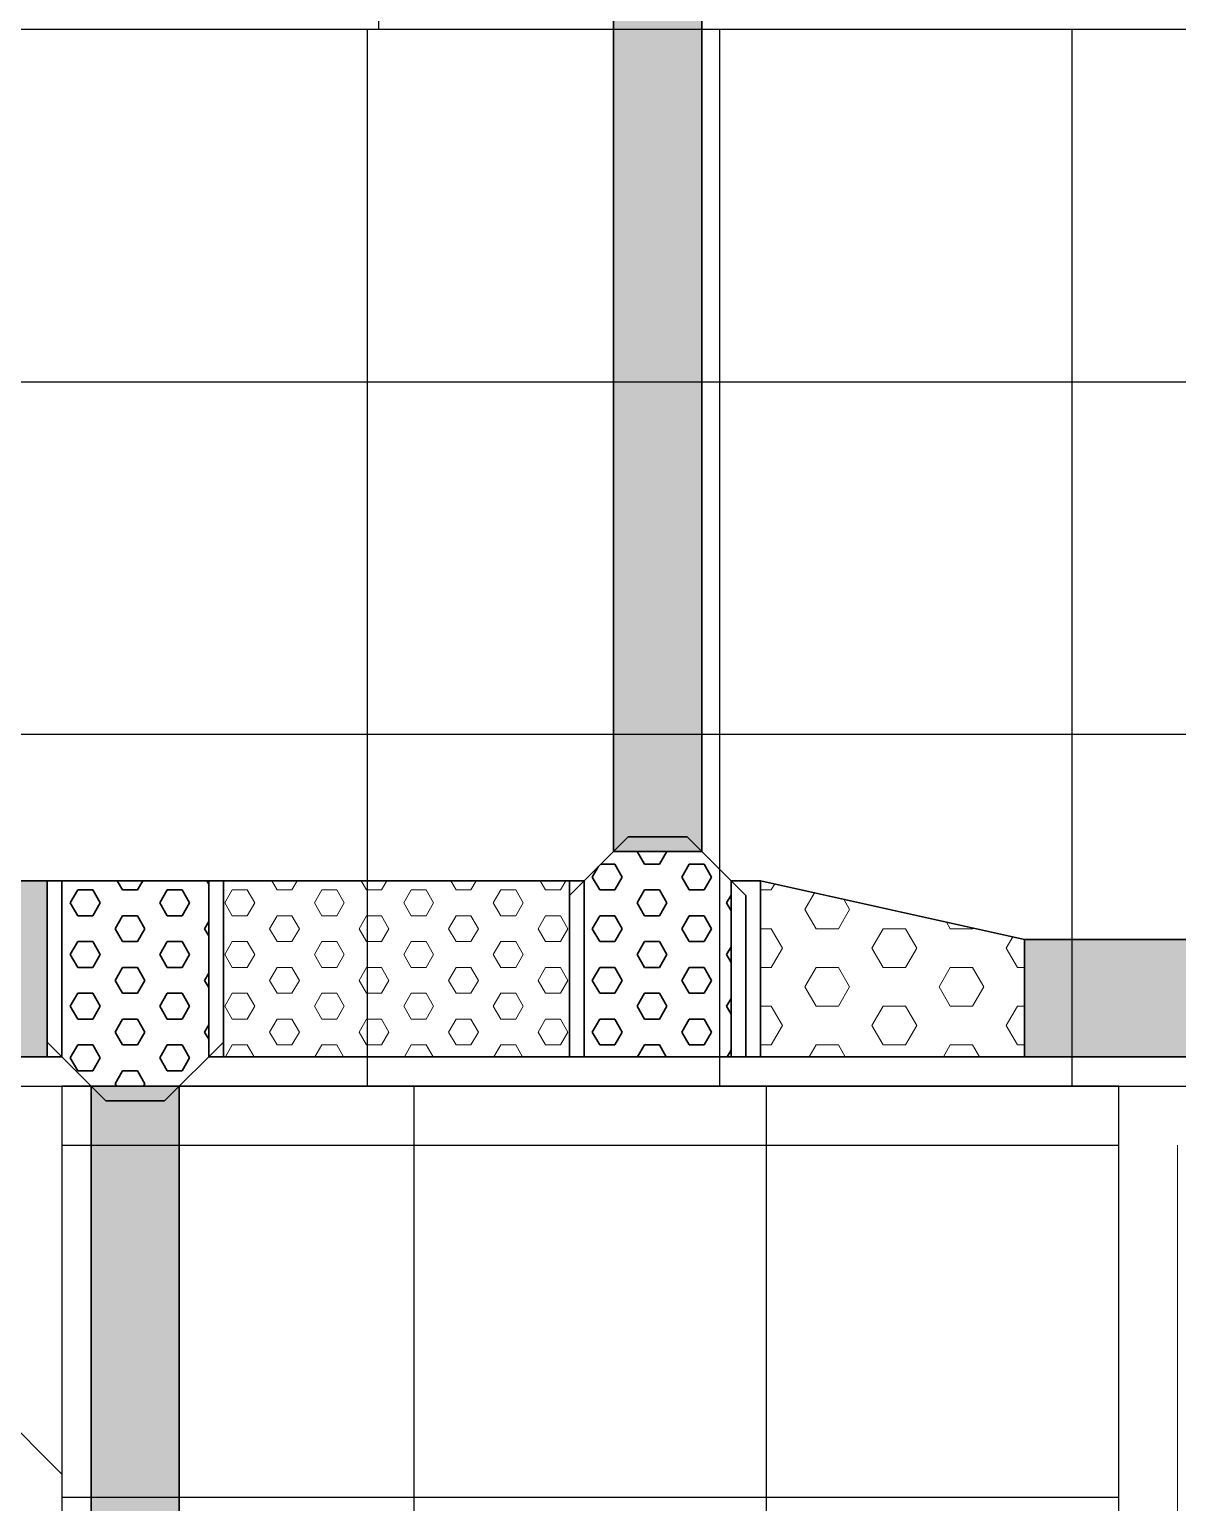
# Model space of a CAD drawing. Extents: x -560814 to 57327, y -29287 to 19916.
# Drawn here: x 23921 to 25876, y -3419 to -910 of the extents above; entities that cross this region are included whole.
import ezdxf

# ---------------------------------------------------------------- set-up
doc = ezdxf.new("R2010")
doc.units = 0
doc.header["$LTSCALE"] = 0.25
doc.linetypes.add('DASHDOT', pattern=[25.4, 12.7, -6.35, 0, -6.35])
doc.layers.add('01-First Floor$0$FALSE CEILING', color=251, linetype='Continuous')
for name, color, linetype, lineweight in [('01-First Floor$0$Walls', 251, 'Continuous', 5), ('E-LITE-CLNG-CNDT', 6, 'DASHDOT', 35), ('T-CABL-TRAY', 60, 'Continuous', 35), ('T-CABL-TRAY-PATT', 253, 'Continuous', 15)]:
    doc.layers.add(name, color=color, linetype=linetype, lineweight=lineweight)

# ---------------------------------------------------------------- blocks, each defined once
blk = doc.blocks.new('*U111')
at = {"layer": 'T-CABL-TRAY-PATT'}
h = blk.add_hatch(dxfattribs=at)
h.set_pattern_fill('HEX', color=256, scale=12, style=0)
h.paths.add_polyline_path([(450, 0), (450, 200), (0, 300), (0, 0)])
for p, q in [((0, 300), (-50, 300)), ((0, 300), (450, 200)), ((450, 200), (500, 200)), ((0, 0), (-50, 0)), ((0, 0), (450, 0)), ((450, 0), (500, 0))]:
    blk.add_line(p, q)
at = {"color": 9}
for p, q in [((0, 0), (0, 300)), ((450, 0), (450, 200))]:
    blk.add_line(p, q, dxfattribs=at)
blk = doc.blocks.new('01-First Floor')
at = {"layer": '01-First Floor$0$FALSE CEILING', "linetype": 'Continuous'}
for p, q in [((24515.6, -910), (24515.6, 8610)), ((24496.4, -2710), (24496.4, -910)), ((25096.4, -2710), (25096.4, -910)), ((25696.4, -2710), (25696.4, -910)), ((8296.4, -1510), (48976, -1510)), ((8296.4, -2110), (48976, -2110)), ((24576, -12830), (24576, -2710)), ((25176, -12830), (25176, -2710)), ((23976, -2810), (25776, -2810)), ((23976, -3410), (25776, -3410))]:
    blk.add_line(p, q, dxfattribs=at)
at = {"layer": '01-First Floor$0$FALSE CEILING'}
blk.add_lwpolyline([(48976, -910), (8296.4, -910), (8296.4, -2710), (48976, -2710), (48976, -910)], dxfattribs=at)
blk.add_lwpolyline([(23976, -12830), (25776, -12830), (25776, -2710), (23976, -2710)], close=True, dxfattribs=at)
at = {"layer": '01-First Floor$0$Walls'}
for p, q in [((23315.6, -2710), (23976, -3370.4)), ((25776, -2710), (25776, -5730)), ((25776, -2710), (33076, -2710)), ((25876, -2810), (25876, -5730)), ((23976, -3370.4), (23976, -5730))]:
    blk.add_line(p, q, dxfattribs=at)
blk = doc.blocks.new('*U119')
at = {"lineweight": 0}
h = blk.add_hatch(dxfattribs=at)
h.set_pattern_fill('HEX', color=253, scale=8, angle=180, style=0)
h.set_pattern_definition([(180, (-15390.178, -2e-10), (6e-13, -43.99409), [25.4, -50.8]), (300, (-15390.178, -2e-10), (38.1, 21.99705), [25.4, -50.8]), (240, (-15415.578, -2e-10), (38.1, -21.99705), [25.4, -50.8])])
h.paths.add_polyline_path([(-8945, 300), (-8945, 0), (0, 0), (0, 300)])
at = {"color": 0}
for p, q in [((0, 300), (-8945, 300)), ((0, 0), (0, 300)), ((0, 0), (-8945, 0))]:
    blk.add_line(p, q, dxfattribs=at)
blk = doc.blocks.new('*U114')
h = blk.add_hatch()
h.set_pattern_fill('HEX', color=253, scale=8, angle=-90, style=0)
h.paths.add_polyline_path([(0, 0), (-300, 0), (-350, -50), (-350, -200), (-300, -250), (0, -250)])
at = {"color": 0}
for p, q in [((-300, 0), (-300, 50)), ((0, 0), (0, 50)), ((-350, -50), (-300, 0)), ((0, 0), (0, -250)), ((-350, -50), (-400, -50)), ((-350, -200), (-400, -200)), ((-350, -200), (-300, -250)), ((-300, -250), (-300, -300)), ((0, -250), (0, -300))]:
    blk.add_line(p, q, dxfattribs=at)
at = {"color": 253}
for p, q in [((-300, 0), (-275, 25)), ((-300, 0), (0, 0)), ((-275, 25), (0, 25)), ((-350, -50), (-375, -75)), ((-350, -50), (-350, -200)), ((-375, -75), (-375, -175)), ((-350, -200), (-375, -175)), ((-300, -250), (0, -250)), ((-300, -250), (-275, -275)), ((-275, -275), (0, -275))]:
    blk.add_line(p, q, dxfattribs=at)
blk = doc.blocks.new('*U115')
at = {"lineweight": 0}
h = blk.add_hatch(dxfattribs=at)
h.set_pattern_fill('HEX', color=253, scale=8, angle=180, style=0)
h.set_pattern_definition([(180, (-23193.732, -3e-10), (6e-13, -43.99409), [25.4, -50.8]), (300, (-23193.732, -3e-10), (38.1, 21.997045), [25.4, -50.8]), (240, (-23219.132, -3e-10), (38.1, -21.997045), [25.4, -50.8])])
h.paths.add_polyline_path([(-9646.9, 150), (-9646.9, 0), (0, 0), (0, 150)])
at = {"color": 0}
for p, q in [((0, 150), (-9646.9, 150)), ((-9646.9, 0), (-9646.9, 150)), ((0, 0), (-9646.9, 0))]:
    blk.add_line(p, q, dxfattribs=at)
blk = doc.blocks.new('*U116')
at = {"lineweight": 0}
h = blk.add_hatch(dxfattribs=at)
h.set_pattern_fill('HEX', color=253, scale=8, angle=180, style=0)
h.set_pattern_definition([(180, (-16814.8, -2e-10), (6e-13, -43.99409), [25.4, -50.8]), (300, (-16814.8, -2e-10), (38.1, 21.99705), [25.4, -50.8]), (240, (-16840.2, -2e-10), (38.1, -21.99705), [25.4, -50.8])])
h.paths.add_polyline_path([(-10113.2, 150), (-10113.2, 0), (0, 0), (0, 150)])
at = {"color": 0}
for p, q in [((0, 150), (-10113.2, 150)), ((0, 0), (0, 150)), ((0, 0), (-10113.2, 0))]:
    blk.add_line(p, q, dxfattribs=at)
blk = doc.blocks.new('*U117')
h = blk.add_hatch()
h.set_pattern_fill('HEX', color=253, scale=8, angle=-90, style=0)
h.paths.add_polyline_path([(0, 0), (-300, 0), (-350, -50), (-350, -200), (-300, -250), (0, -250)])
at = {"color": 0}
for p, q in [((-300, 0), (-300, 50)), ((0, 0), (0, 50)), ((-350, -50), (-300, 0)), ((0, 0), (0, -250)), ((-350, -50), (-400, -50)), ((-350, -200), (-400, -200)), ((-350, -200), (-300, -250)), ((-300, -250), (-300, -300)), ((0, -250), (0, -300))]:
    blk.add_line(p, q, dxfattribs=at)
at = {"color": 253}
for p, q in [((-300, 0), (-275, 25)), ((-300, 0), (0, 0)), ((-275, 25), (0, 25)), ((-350, -50), (-375, -75)), ((-350, -50), (-350, -200)), ((-375, -75), (-375, -175)), ((-350, -200), (-375, -175)), ((-300, -250), (0, -250)), ((-300, -250), (-275, -275)), ((-275, -275), (0, -275))]:
    blk.add_line(p, q, dxfattribs=at)
blk = doc.blocks.new('*U120')
at = {"lineweight": 0}
h = blk.add_hatch(dxfattribs=at)
h.set_pattern_fill('HEX', color=253, scale=8, angle=270, style=0)
h.set_pattern_definition([(270, (3e-10, -17161.185), (43.99409, 8e-13), [25.4, -50.8]), (30, (3e-10, -17161.185), (-21.99705, 38.1), [25.4, -50.8]), (330, (3e-10, -17186.585), (21.99705, 38.1), [25.4, -50.8])])
h.paths.add_polyline_path([(-300, -589.6), (0, -589.6), (0, 0), (-300, 0)])
at = {"color": 0}
for p, q in [((0, 0), (-300, 0)), ((0, 0), (0, -589.6)), ((-300, 0), (-300, -589.6)), ((0, -589.6), (-300, -589.6))]:
    blk.add_line(p, q, dxfattribs=at)
blk = doc.blocks.new('*U126')
at = {"lineweight": 0}
h = blk.add_hatch(dxfattribs=at)
h.set_pattern_fill('HEX', color=253, scale=8, angle=270, style=0)
h.set_pattern_definition([(270, (2e-10, -9388.563), (43.9941, 8e-13), [25.4, -50.8]), (30, (2e-10, -9388.563), (-21.99705, 38.1), [25.4, -50.8]), (330, (2e-10, -9413.963), (21.99705, 38.1), [25.4, -50.8])])
h.paths.add_polyline_path([(-200, -7460.4), (0, -7460.4), (0, 0), (-200, 0)])
at = {"color": 0}
for p, q in [((0, 0), (0, -7460.4)), ((-200, 0), (-200, -7460.4)), ((0, -7460.4), (-200, -7460.4))]:
    blk.add_line(p, q, dxfattribs=at)

msp = doc.modelspace()

# ---------------------------------------------------------------- block references
at = {"layer": 'E-LITE-CLNG-CNDT'}
msp.add_blockref('01-First Floor', (0, 0), dxfattribs=at)
at = {"layer": 'T-CABL-TRAY', "linetype": 'Continuous'}
for name, p, rotation in [('*U116', (24915.6, -2310), 270), ('*U117', (25115.6, -2660, 0), 269.9999999999999), ('*U114', (23976, -2360, 0), 89.99999999999993), ('*U120', (24840.6, -2660), 270), ('*U126', (33076, -2660), 270), ('*U115', (24026, -12356.9), 270)]:
    msp.add_blockref(name, p, dxfattribs=dict(at, rotation=rotation))
at = {"layer": 'T-CABL-TRAY', "linetype": 'Continuous', "xscale": -1, "rotation": 180}
msp.add_blockref('*U119', (23951, -2360), dxfattribs=at)
at = {"layer": 'T-CABL-TRAY', "linetype": 'Continuous'}
msp.add_blockref('*U111', (25165.6, -2660, 0), dxfattribs=at)

doc.saveas('drawing.dxf')
